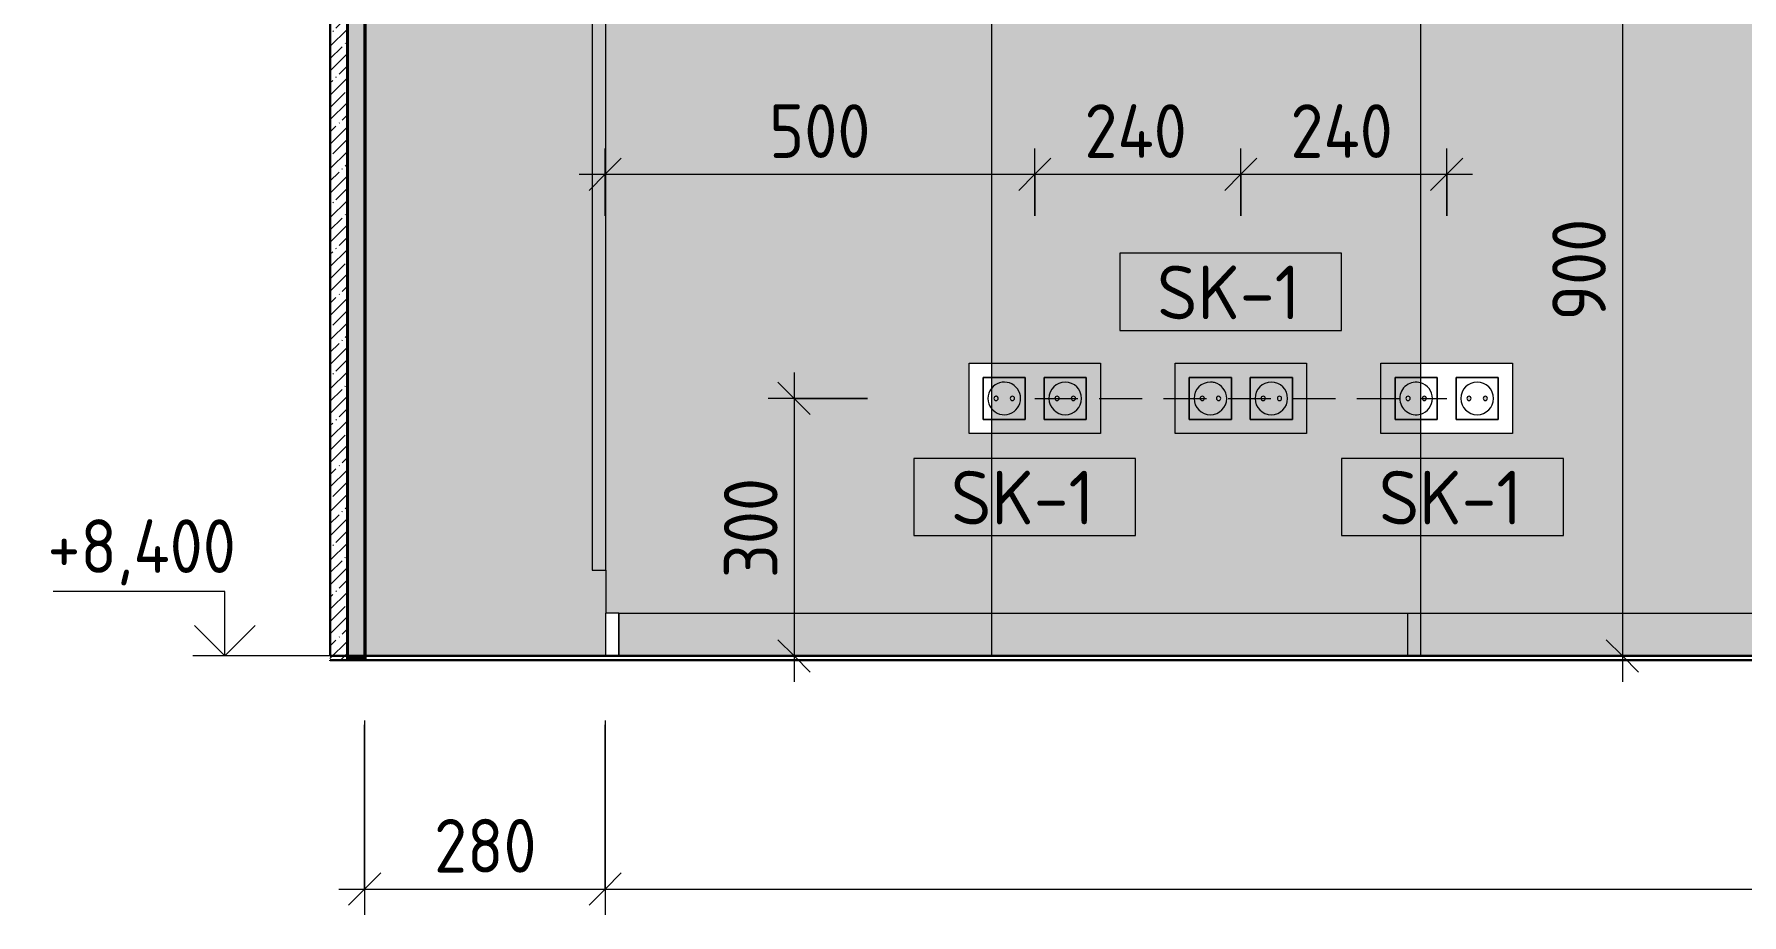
# Model space of a CAD drawing. Header units: millimetres. Extents: x 72431 to 128923, y -1987 to 12500.
# Drawn here: x 120968 to 122956, y 8099 to 9124 of the extents above; entities that cross this region are included whole.
import ezdxf

# ---------------------------------------------------------------- set-up
doc = ezdxf.new("R2010")
doc.units = ezdxf.units.MM
doc.linetypes.add('ADSK_Штрих_ш2 п1', pattern=[75, 50, -25])
for name, color, linetype, lineweight in [('A-ANNO-DIMS', 7, 'Continuous', 9), ('A-ANNO-DIMS-25', 7, 'Continuous', 9), ('A-DETL-2', 7, 'ADSK_Штрих_ш2 п1', 9), ('A-GENM', 7, 'Continuous', 9), ('A-WALL-PATT', 7, 'Continuous', 9), ('E-ELEC-EQPM', 7, 'Continuous', 9), ('E-ELEC-FIXT-IDEN', 7, 'Continuous', 9), ('G-ANNO-DIMS', 7, 'Continuous', 9), ('G-ANNO-DIMS-1', 7, 'Continuous', 20), ('I-WALL', 7, 'Continuous', 9), ('S-COLS', 7, 'Continuous', 9), ('Знаки', 7, 'Continuous', 9), ('Знаки-1', 7, 'Continuous', 18), ('Электрические приборы', 7, 'Continuous', 9)]:
    doc.layers.add(name, color=color, linetype=linetype, lineweight=lineweight)
for name, color, linetype, lineweight, true_color in [('A-FLOR-1', 7, 'Continuous', 9, 0x787878), ('A-FLOR-FNSH-1', 7, 'Continuous', 30, 0x3c3c3c), ('A-WALL-4', 7, 'Continuous', 40, 0x3c3c3c), ('A-WALL-5', 7, 'Continuous', 30, 0x3c3c3c), ('A-WALL-FNSH-3', 7, 'Continuous', 30, 0x3c3c3c), ('I-FURN-10', 7, 'Continuous', 9, 0x9e9e9e), ('I-FURN-15', 7, 'Continuous', 9, 0xb8b8b8), ('I-FURN-7', 7, 'Continuous', 9, 0xacacac), ('I-FURN-9', 7, 'Continuous', 9, 0xc0c0c0), ('I-WALL-1', 7, 'Continuous', 9, 0x787878), ('Розетки', 7, 'Continuous', 9, 0xff1e23)]:
    doc.layers.add(name, color=color, linetype=linetype, lineweight=lineweight, true_color=true_color)
doc.layers.add('I-FURN-6', color=7, linetype='Continuous', lineweight=9, true_color=0xfbfbfb, transparency=0.7)
doc.layers.add('I-FURN-8', color=7, linetype='Continuous', lineweight=9, true_color=0x7f7f7f, transparency=0.7)
doc.styles.add('GOST Common_7', font='GOST_Common.ttf', dxfattribs={"height": 62.5})
doc.styles.add('ISOCPEUR_2', font='isocpeur.ttf', dxfattribs={"width": 0.9, "height": 62.5})
doc.dimstyles.new('ISO-2_5_0_9К_БОЛЬШОЙ_1', dxfattribs={"dimscale": 304.8, "dimtxt": 62.248823, "dimasz": 0.123031, "dimexe": 0.098425, "dimexo": 0.246063, "dimgap": 0, "dimtad": 1, "dimdec": 0, "dimrnd": 10, "dimzin": 0, "dimdsep": 46, "dimtxsty": 'ISOCPEUR_2', "dimblk1": 'OBLIQUE', "dimblk2": 'OBLIQUE', "dimsah": 1, "dimcen": 0.09, "dimdle": 0.098425, "dimazin": 0, "dimtfac": 1, "dimtdec": 4, "dimtix": 1, "dimtmove": 0, "dimatfit": 3, "dimfxl": 1, "dimtvp": 1, "dimtolj": 1, "dimtzin": 0, "dimarcsym": 2})

# ---------------------------------------------------------------- blocks, each defined once
blk = doc.blocks.new('BSC_Колонна _Прямоугольная - 500х500-23286270-Развертка 3_08-4')
at = {"layer": 'S-COLS'}
blk.add_hatch(color=256, dxfattribs=at).paths.add_polyline_path([(3770, 8395), (3791, 8395), (3791, 8400), (3770, 8400)])
blk = doc.blocks.new('Шкаф параметрический - 1_5а-25565868-Развертка 3_08-4')
at = {"layer": 'I-FURN-8'}
h = blk.add_hatch(color=256, dxfattribs=at)
h.paths.add_polyline_path([(4520, 8450), (5020, 8450), (5020, 8659), (4973.6, 8659), (4973.6, 8741), (5020, 8741), (5020, 9150), (4651.2, 9150), (4651.2, 9820), (4520, 9820), (4520, 9341), (4592, 9341), (4592, 9259), (4520, 9259), (4520, 8741), (4646.9, 8741), (4646.9, 8659), (4520, 8659), (4520, 8455.1)])
h.paths.add_polyline_path([(4750.4, 8659), (4733.9, 8659), (4733.9, 8741), (4886.9, 8741), (4886.9, 8659), (4759.1, 8659)])
h.paths.add_polyline_path([(4855.4, 8697.5), (4856.7, 8697.8), (4857.6, 8698.7), (4857.9, 8700), (4857.6, 8701.2), (4856.7, 8702.2), (4855.4, 8702.5), (4854.2, 8702.2), (4853.3, 8701.2), (4852.9, 8700), (4853.3, 8698.7), (4854.2, 8697.8), (4854.8, 8697.6)])
h.paths.add_polyline_path([(4544.4, 8697.5), (4545.7, 8697.8), (4546.6, 8698.7), (4546.9, 8700), (4546.6, 8701.2), (4545.7, 8702.2), (4544.4, 8702.5), (4543.2, 8702.2), (4542.3, 8701.2), (4541.9, 8700), (4542.3, 8698.7), (4543.2, 8697.8), (4543.8, 8697.6)])
h.paths.add_polyline_path([(4615.4, 8697.5), (4616.7, 8697.8), (4617.6, 8698.7), (4617.9, 8700), (4617.6, 8701.2), (4616.7, 8702.2), (4615.4, 8702.5), (4614.2, 8702.2), (4613.3, 8701.2), (4612.9, 8700), (4613.3, 8698.7), (4614.2, 8697.8), (4614.8, 8697.6)])
h.paths.add_polyline_path([(4784.4, 8697.5), (4785.7, 8697.8), (4786.6, 8698.7), (4786.9, 8700), (4786.6, 8701.2), (4785.7, 8702.2), (4784.4, 8702.5), (4783.2, 8702.2), (4782.3, 8701.2), (4781.9, 8700), (4782.3, 8698.7), (4783.2, 8697.8), (4783.8, 8697.6)])
h.paths.add_polyline_path([(4525.4, 8697.5), (4526.7, 8697.8), (4527.6, 8698.7), (4527.9, 8700), (4527.6, 8701.2), (4526.7, 8702.2), (4525.4, 8702.5), (4524.2, 8702.2), (4523.3, 8701.2), (4522.9, 8700), (4523.3, 8698.7), (4524.2, 8697.8), (4524.8, 8697.6)])
h.paths.add_polyline_path([(4765.4, 8697.5), (4766.7, 8697.8), (4767.6, 8698.7), (4767.9, 8700), (4767.6, 8701.2), (4766.7, 8702.2), (4765.4, 8702.5), (4764.2, 8702.2), (4763.3, 8701.2), (4762.9, 8700), (4763.3, 8698.7), (4764.2, 8697.8), (4764.8, 8697.6)])
h.paths.add_polyline_path([(5005.1, 8697.5), (5006.4, 8697.8), (5007.3, 8698.7), (5007.6, 8700), (5007.3, 8701.2), (5006.4, 8702.2), (5005.1, 8702.5), (5003.9, 8702.2), (5003, 8701.2), (5002.6, 8700), (5003, 8698.7), (5003.9, 8697.8), (5004.5, 8697.6)])
h.paths.add_polyline_path([(4836.4, 8697.5), (4837.7, 8697.8), (4838.6, 8698.7), (4838.9, 8700), (4838.6, 8701.2), (4837.7, 8702.2), (4836.4, 8702.5), (4835.2, 8702.2), (4834.3, 8701.2), (4833.9, 8700), (4834.3, 8698.7), (4835.2, 8697.8), (4835.8, 8697.6)])
h.paths.add_polyline_path([(4596.4, 8697.5), (4597.7, 8697.8), (4598.6, 8698.7), (4598.9, 8700), (4598.6, 8701.2), (4597.7, 8702.2), (4596.4, 8702.5), (4595.2, 8702.2), (4594.3, 8701.2), (4593.9, 8700), (4594.3, 8698.7), (4595.2, 8697.8), (4595.8, 8697.6)])
h.paths.add_polyline_path([(4579, 9260), (4591, 9260), (4591, 9340), (4520, 9340), (4520, 9338), (4589, 9338), (4589, 9262), (4520, 9262), (4520, 9260), (4523, 9260)])
h.paths.add_polyline_path([(4579, 9272), (4579, 9328), (4523, 9328), (4523, 9272)])
h.paths.add_polyline_path([(4551.3, 9273), (4524, 9273), (4524, 9327), (4578, 9327), (4578, 9273)])
h = blk.add_hatch(color=256, dxfattribs=at)
h.paths.add_polyline_path([(4520, 8400), (5005, 8400), (5005, 8450), (4520, 8450), (4520, 8409.7)])
h.paths.add_polyline_path([(4589, 9259), (4592, 9259), (4592, 9341), (4520, 9340.9), (4520, 9340), (4591, 9340), (4591, 9260), (4520, 9260), (4520, 9259), (4581, 9259)])
h.paths.add_polyline_path([(4520, 9262), (4589, 9262), (4589, 9338), (4520, 9338), (4520, 9263.1)])
h.paths.add_polyline_path([(4579, 9272), (4523, 9272), (4523, 9328), (4579, 9328), (4579, 9272.6)])
h.paths.add_polyline_path([(4578, 9273), (4578, 9327), (4524, 9327), (4524, 9273), (4551.3, 9273)])
h = blk.add_hatch(color=256, dxfattribs=at)
h.paths.add_polyline_path([(4581, 8659), (4646.9, 8659), (4646.9, 8741), (4520, 8741), (4520, 8659), (4521.6, 8659)])
h.paths.add_polyline_path([(4886.9, 8659), (4886.9, 8741), (4733.9, 8741), (4733.9, 8659), (4877.9, 8659)])
h.paths.add_polyline_path([(4973.6, 8659), (5020, 8659), (5020, 8741), (4973.6, 8741), (4973.6, 8667)])
h.paths.add_polyline_path([(4615.4, 8697.5), (4614.2, 8697.8), (4613.3, 8698.7), (4612.9, 8700), (4613.3, 8701.2), (4614.2, 8702.2), (4615.4, 8702.5), (4616.7, 8702.2), (4617.6, 8701.2), (4617.9, 8700), (4617.6, 8698.7), (4616.7, 8697.8), (4616.1, 8697.6)])
h.paths.add_polyline_path([(4544.4, 8697.5), (4543.2, 8697.8), (4542.3, 8698.7), (4541.9, 8700), (4542.3, 8701.2), (4543.2, 8702.2), (4544.4, 8702.5), (4545.7, 8702.2), (4546.6, 8701.2), (4546.9, 8700), (4546.6, 8698.7), (4545.7, 8697.8), (4545.1, 8697.6)])
h.paths.add_polyline_path([(4855.4, 8697.5), (4854.2, 8697.8), (4853.3, 8698.7), (4852.9, 8700), (4853.3, 8701.2), (4854.2, 8702.2), (4855.4, 8702.5), (4856.7, 8702.2), (4857.6, 8701.2), (4857.9, 8700), (4857.6, 8698.7), (4856.7, 8697.8), (4856.1, 8697.6)])
h.paths.add_polyline_path([(4784.4, 8697.5), (4783.2, 8697.8), (4782.3, 8698.7), (4781.9, 8700), (4782.3, 8701.2), (4783.2, 8702.2), (4784.4, 8702.5), (4785.7, 8702.2), (4786.6, 8701.2), (4786.9, 8700), (4786.6, 8698.7), (4785.7, 8697.8), (4785.1, 8697.6)])
h.paths.add_polyline_path([(4596.4, 8697.5), (4595.2, 8697.8), (4594.3, 8698.7), (4593.9, 8700), (4594.3, 8701.2), (4595.2, 8702.2), (4596.4, 8702.5), (4597.7, 8702.2), (4598.6, 8701.2), (4598.9, 8700), (4598.6, 8698.7), (4597.7, 8697.8), (4597.1, 8697.6)])
h.paths.add_polyline_path([(5005.1, 8697.5), (5003.9, 8697.8), (5003, 8698.7), (5002.6, 8700), (5003, 8701.2), (5003.9, 8702.2), (5005.1, 8702.5), (5006.4, 8702.2), (5007.3, 8701.2), (5007.6, 8700), (5007.3, 8698.7), (5006.4, 8697.8), (5005.8, 8697.6)])
h.paths.add_polyline_path([(4525.4, 8697.5), (4524.2, 8697.8), (4523.3, 8698.7), (4522.9, 8700), (4523.3, 8701.2), (4524.2, 8702.2), (4525.4, 8702.5), (4526.7, 8702.2), (4527.6, 8701.2), (4527.9, 8700), (4527.6, 8698.7), (4526.7, 8697.8), (4526.1, 8697.6)])
h.paths.add_polyline_path([(4836.4, 8697.5), (4835.2, 8697.8), (4834.3, 8698.7), (4833.9, 8700), (4834.3, 8701.2), (4835.2, 8702.2), (4836.4, 8702.5), (4837.7, 8702.2), (4838.6, 8701.2), (4838.9, 8700), (4838.6, 8698.7), (4837.7, 8697.8), (4837.1, 8697.6)])
h.paths.add_polyline_path([(4765.4, 8697.5), (4764.2, 8697.8), (4763.3, 8698.7), (4762.9, 8700), (4763.3, 8701.2), (4764.2, 8702.2), (4765.4, 8702.5), (4766.7, 8702.2), (4767.6, 8701.2), (4767.9, 8700), (4767.6, 8698.7), (4766.7, 8697.8), (4766.1, 8697.6)])
at = {"layer": 'I-FURN-15'}
blk.add_line((4965.8, 9820), (4915.5, 9820), dxfattribs=at)
at = {"layer": 'I-FURN-7'}
for p, q in [((4915.5, 9820), (4520, 9820)), ((5020, 9820), (4574.2, 9820))]:
    blk.add_line(p, q, dxfattribs=at)
at = {"layer": 'I-FURN-9'}
for p, q in [((4520, 9820), (5020, 9820)), ((4520, 9820), (4520, 8400)), ((5020, 8400), (5020, 9820))]:
    blk.add_line(p, q, dxfattribs=at)
blk = doc.blocks.new('Плинтус - Плинтус темный _ст_школа_-32864260-Развертка 3_08-4')
at = {"layer": 'A-GENM'}
h = blk.add_hatch(color=256, dxfattribs=at)
h.paths.add_polyline_path([(4086, 8400), (4520, 8400), (4520, 8450), (4086, 8450)])
h.paths.add_polyline_path([(9179, 8400), (9194, 8400), (9194, 8450), (9055, 8450), (9055, 8400)])
for p, q in [((4086, 8450), (4520, 8450)), ((4086, 8450), (4086, 8400)), ((4520, 8450), (5005, 8450)), ((5005, 8450), (5020, 8450)), ((5020, 8450), (9055, 8450)), ((4520, 8400), (4491.9, 8400)), ((4996.6, 8400), (4520, 8400)), ((5005, 8400), (4996.6, 8400)), ((5020, 8400), (5005, 8400)), ((9055, 8400), (5020, 8400))]:
    blk.add_line(p, q, dxfattribs=at)
blk = doc.blocks.new('Роз - p220-25282436-Развертка 3_08-4')
at = {"layer": 'Розетки'}
for p, q in [((4510.4, 8724.5), (4520, 8724.5)), ((4510.4, 8675.5), (4510.4, 8724.5)), ((4520, 8724.5), (4559.4, 8724.5)), ((4559.4, 8724.5), (4559.4, 8675.5)), ((4520, 8675.5), (4510.4, 8675.5)), ((4559.4, 8675.5), (4520, 8675.5))]:
    blk.add_line(p, q, dxfattribs=at)
for centre, radius, start, end in [((4534.9, 8700), 19, 142.392, 180), ((4534.9, 8700), 19, 0, 142.392), ((4534.9, 8700), 19, 180, 217.608), ((4534.9, 8700), 19, 217.608, 0), ((4525.4, 8700), 2.5, 150, 180), ((4525.4, 8700), 2.5, 180, 0), ((4525.4, 8700), 2.5, 120, 150), ((4525.4, 8700), 2.5, 105, 120), ((4525.4, 8700), 2.5, 90, 105), ((4525.4, 8700), 2.5, 75, 90), ((4525.4, 8700), 2.5, 60, 75), ((4525.4, 8700), 2.5, 45, 60), ((4525.4, 8700), 2.5, 30, 45), ((4525.4, 8700), 2.5, 15, 30), ((4525.4, 8700), 2.5, 0, 15), ((4544.4, 8700), 2.5, 0, 180), ((4544.4, 8700), 2.5, 180, 0)]:
    blk.add_arc(centre, radius, start, end, dxfattribs=at)
blk = doc.blocks.new('Роз - p220-V24-Развертка 3_08-4')
at = {"layer": 'Розетки'}
for p, q in [((4581.4, 8724.5), (4630.4, 8724.5)), ((4581.4, 8675.5), (4581.4, 8724.5)), ((4630.4, 8724.5), (4630.4, 8675.5)), ((4630.4, 8675.5), (4581.4, 8675.5))]:
    blk.add_line(p, q, dxfattribs=at)
for centre, radius, start, end in [((4605.9, 8700), 19, 0, 180), ((4605.9, 8700), 19, 180, 360), ((4596.4, 8700), 2.5, 0, 180), ((4596.4, 8700), 2.5, 180, 0), ((4615.4, 8700), 2.5, 0, 180), ((4615.4, 8700), 2.5, 180, 0)]:
    blk.add_arc(centre, radius, start, end, dxfattribs=at)
blk = doc.blocks.new('Рамки - Рамка х2-25282439-Развертка 3_08-4')
at = {"layer": 'E-ELEC-EQPM'}
for p, q in [((4493.9, 8741), (4520, 8741)), ((4493.9, 8659), (4493.9, 8741)), ((4520, 8741), (4646.9, 8741)), ((4646.9, 8741), (4646.9, 8659)), ((4510.4, 8724.5), (4510.4, 8675.5)), ((4520, 8724.5), (4510.4, 8724.5)), ((4559.4, 8724.5), (4520, 8724.5)), ((4559.4, 8675.5), (4559.4, 8724.5)), ((4581.4, 8724.5), (4581.4, 8675.5)), ((4630.4, 8724.5), (4581.4, 8724.5)), ((4630.4, 8675.5), (4630.4, 8724.5)), ((4510.4, 8675.5), (4520, 8675.5)), ((4520, 8675.5), (4559.4, 8675.5)), ((4581.4, 8675.5), (4630.4, 8675.5)), ((4520, 8659), (4493.9, 8659)), ((4646.9, 8659), (4520, 8659))]:
    blk.add_line(p, q, dxfattribs=at)
blk = doc.blocks.new('Роз - p220-V25-Развертка 3_08-4')
at = {"layer": 'Розетки'}
for p, q in [((4750.4, 8724.5), (4799.4, 8724.5)), ((4750.4, 8675.5), (4750.4, 8724.5)), ((4799.4, 8724.5), (4799.4, 8675.5)), ((4799.4, 8675.5), (4750.4, 8675.5))]:
    blk.add_line(p, q, dxfattribs=at)
for centre, radius, start, end in [((4774.9, 8700), 19, 90, 180), ((4774.9, 8700), 19, 75, 90), ((4774.9, 8700), 19, 0, 75), ((4774.9, 8700), 19, 180, 360), ((4765.4, 8700), 2.5, 0, 180), ((4765.4, 8700), 2.5, 180, 0), ((4784.4, 8700), 2.5, 75, 180), ((4784.4, 8700), 2.5, 180, 0), ((4784.4, 8700), 2.5, 60, 75), ((4784.4, 8700), 2.5, 0, 60)]:
    blk.add_arc(centre, radius, start, end, dxfattribs=at)
blk = doc.blocks.new('Рамки - Рамка х2-V26-Развертка 3_08-4')
at = {"layer": 'E-ELEC-EQPM'}
for p, q in [((4733.9, 8741), (4886.9, 8741)), ((4733.9, 8659), (4733.9, 8741)), ((4886.9, 8741), (4886.9, 8659)), ((4750.4, 8724.5), (4750.4, 8675.5)), ((4799.4, 8724.5), (4750.4, 8724.5)), ((4799.4, 8675.5), (4799.4, 8724.5)), ((4821.4, 8724.5), (4821.4, 8675.5)), ((4870.4, 8724.5), (4821.4, 8724.5)), ((4870.4, 8675.5), (4870.4, 8724.5)), ((4750.4, 8675.5), (4799.4, 8675.5)), ((4821.4, 8675.5), (4870.4, 8675.5)), ((4886.9, 8659), (4733.9, 8659))]:
    blk.add_line(p, q, dxfattribs=at)
blk = doc.blocks.new('Роз - p220-V27-Развертка 3_08-4')
at = {"layer": 'Розетки'}
for p, q in [((4990.1, 8724.5), (5020, 8724.5)), ((4990.1, 8675.5), (4990.1, 8724.5)), ((5020, 8724.5), (5039.1, 8724.5)), ((5039.1, 8724.5), (5039.1, 8675.5)), ((5020, 8675.5), (4990.1, 8675.5)), ((5039.1, 8675.5), (5020, 8675.5))]:
    blk.add_line(p, q, dxfattribs=at)
for centre, radius, start, end in [((5014.6, 8700), 19, 73.5097, 180), ((5014.6, 8700), 19, 0, 73.5097), ((5014.6, 8700), 19, 180, 286.4903), ((5005.1, 8700), 2.5, 0, 180), ((5005.1, 8700), 2.5, 180, 0), ((5014.6, 8700), 19, 286.4903, 0), ((5024.1, 8700), 2.5, 0, 180), ((5024.1, 8700), 2.5, 180, 0)]:
    blk.add_arc(centre, radius, start, end, dxfattribs=at)
blk = doc.blocks.new('Роз - p220-V28-Развертка 3_08-4')
at = {"layer": 'Розетки'}
for p, q in [((5061.1, 8724.5), (5110.1, 8724.5)), ((5061.1, 8675.5), (5061.1, 8724.5)), ((5110.1, 8724.5), (5110.1, 8675.5)), ((5110.1, 8675.5), (5061.1, 8675.5))]:
    blk.add_line(p, q, dxfattribs=at)
for centre, radius, start, end in [((5085.6, 8700), 19, 0, 180), ((5085.6, 8700), 19, 180, 0), ((5076.1, 8700), 2.5, 0, 180), ((5076.1, 8700), 2.5, 180, 0), ((5095.1, 8700), 2.5, 0, 180), ((5095.1, 8700), 2.5, 180, 0)]:
    blk.add_arc(centre, radius, start, end, dxfattribs=at)
blk = doc.blocks.new('Рамки - Рамка х2-V29-Развертка 3_08-4')
at = {"layer": 'E-ELEC-EQPM'}
for p, q in [((4973.6, 8741), (5020, 8741)), ((4973.6, 8659), (4973.6, 8741)), ((5020, 8741), (5126.6, 8741)), ((5126.6, 8741), (5126.6, 8659)), ((4990.1, 8724.5), (4990.1, 8675.5)), ((5020, 8724.5), (4990.1, 8724.5)), ((5039.1, 8724.5), (5020, 8724.5)), ((5039.1, 8675.5), (5039.1, 8724.5)), ((5061.1, 8724.5), (5061.1, 8675.5)), ((5110.1, 8724.5), (5061.1, 8724.5)), ((5110.1, 8675.5), (5110.1, 8724.5)), ((4990.1, 8675.5), (5020, 8675.5)), ((5020, 8675.5), (5039.1, 8675.5)), ((5061.1, 8675.5), (5110.1, 8675.5)), ((5020, 8659), (4973.6, 8659)), ((5126.6, 8659), (5020, 8659))]:
    blk.add_line(p, q, dxfattribs=at)
blk = doc.blocks.new('Плинтус - Плинтус темный _ст_школа_-32862419-Развертка 3_08-4')
at = {"layer": 'A-GENM'}
for p, q in [((4070.9, 8400), (4070.9, 8450)), ((4085.9, 8450), (4070.9, 8450)), ((4085.9, 8400), (4085.9, 8450))]:
    blk.add_line(p, q, dxfattribs=at)
blk = doc.blocks.new('Зашивка без перфорации М3 - М3_5-30986737-Развертка 3_08-4')
at = {"layer": 'Знаки'}
for points in [[(4071, 9204), (4071, 9220), (3790, 9220), (3790, 9204), (4070, 9204)], [(4055, 8500), (4071, 8500), (4071, 9170), (4055, 9170), (4055, 8515.7)]]:
    blk.add_hatch(color=256, dxfattribs=at).paths.add_polyline_path(points)
at = {"layer": 'Знаки-1'}
for p, q in [((4071, 9220), (3749.6, 9220)), ((4071, 9204), (4071, 9220)), ((3749.6, 9204), (4071, 9204)), ((4071, 9170), (4055, 9170)), ((4055, 9170), (4055, 8500)), ((4071, 8500), (4071, 9170)), ((4055, 8500), (4071, 8500))]:
    blk.add_line(p, q, dxfattribs=at)
blk = doc.blocks.new('Высотные отметки - Стрелка_Верх-17668718-Развертка 3_08-4')
at = {"layer": 'G-ANNO-DIMS'}
for p, q in [((3635.1, 11875), (3435.1, 11875)), ((3635.1, 11800), (3635.1, 11875)), ((3673, 11800), (3598, 11800))]:
    blk.add_line(p, q, dxfattribs=at)
at = {"layer": 'G-ANNO-DIMS-1'}
for q in [(3599.7, 11835.4), (3670.4, 11835.4)]:
    blk.add_line((3635.1, 11800), q, dxfattribs=at)
blk = doc.blocks.new('DIMBLOCK46-Развертка 3_08-4')
at = {"layer": 'A-ANNO-DIMS-25'}
for p, q in [((121352.5, 8325), (121352.5, 8098.5)), ((121352.5, 8128.5), (121352.5, 8320)), ((121632.5, 8325), (121632.5, 8098.5)), ((121632.5, 8128.5), (121632.5, 8320)), ((121322.5, 8128.5), (121632.5, 8128.5))]:
    blk.add_line(p, q, dxfattribs=at)
at = {"layer": 'A-ANNO-DIMS-25', "lineweight": 20}
for p, q in [((121352.5, 8128.5), (121371.3, 8147.3)), ((121632.5, 8128.5), (121651.3, 8147.3)), ((121352.5, 8128.5), (121333.8, 8109.8)), ((121632.5, 8128.5), (121613.8, 8109.8))]:
    blk.add_line(p, q, dxfattribs=at)
at = {"layer": 'A-ANNO-DIMS-25', "color": 0, "insert": (121433.3, 8210.2), "char_height": 62.5, "width": 142.215, "attachment_point": 1, "line_spacing_factor": 1.149209, "style": 'ISOCPEUR_2'}
blk.add_mtext('280', dxfattribs=at)
blk = doc.blocks.new('_Oblique')
at = {"color": 0, "linetype": 'ByBlock', "lineweight": -2}
blk.add_line((-0.5, -0.5), (0.5, 0.5), dxfattribs=at)
blk = doc.blocks.new('DIMBLOCK47-Развертка 3_08-4')
at = {"layer": 'A-ANNO-DIMS-25'}
for p, q in [((121632.5, 8325), (121632.5, 8098.5)), ((121632.5, 8128.5), (121632.5, 8320)), ((126741.5, 8325), (126741.5, 8098.5)), ((126741.5, 8128.5), (126741.5, 8320)), ((121632.5, 8128.5), (126741.5, 8128.5))]:
    blk.add_line(p, q, dxfattribs=at)
at = {"layer": 'A-ANNO-DIMS-25', "lineweight": 20}
for p, q in [((121632.5, 8128.5), (121651.3, 8147.3)), ((126741.5, 8128.5), (126760.3, 8147.3)), ((121632.5, 8128.5), (121613.8, 8109.8)), ((126741.5, 8128.5), (126722.8, 8109.8))]:
    blk.add_line(p, q, dxfattribs=at)
at = {"layer": 'A-ANNO-DIMS-25', "color": 0, "insert": (124118.8, 8210.2), "char_height": 62.5, "width": 163.762, "attachment_point": 1, "line_spacing_factor": 1.149209, "style": 'ISOCPEUR_2'}
blk.add_mtext('5110', dxfattribs=at)
blk = doc.blocks.new('М_силовых электроприборов_РАЗВЕРТКИ - Типоразмер_примечание-27444908-Развертка 3_08-4')
at = {"layer": 'E-ELEC-FIXT-IDEN'}
for p, q in [((6146, 10645.6), (5887.7, 10645.6)), ((5887.7, 10645.6), (5887.7, 10555.6)), ((6146, 10555.6), (6146, 10645.6)), ((5887.7, 10555.6), (6146, 10555.6))]:
    blk.add_line(p, q, dxfattribs=at)
blk = doc.blocks.new('DIMBLOCK55-Развертка 3_08-4')
at = {"layer": 'A-ANNO-DIMS-25', "lineweight": 20}
for p, q in [((121852.6, 8700), (121833.8, 8718.8)), ((121852.6, 8700), (121871.3, 8681.2)), ((121852.6, 8400), (121833.8, 8418.7)), ((121852.6, 8400), (121871.3, 8381.2))]:
    blk.add_line(p, q, dxfattribs=at)
at = {"layer": 'A-ANNO-DIMS-25'}
for p, q in [((121852.6, 8730), (121852.6, 8370)), ((121938, 8700), (121822.6, 8700)), ((121852.6, 8700), (121938, 8700)), ((121804.1, 8400), (121882.6, 8400)), ((121852.6, 8400), (121804.1, 8400))]:
    blk.add_line(p, q, dxfattribs=at)
at = {"layer": 'A-ANNO-DIMS-25', "color": 0, "insert": (121770.9, 8490.7), "char_height": 62.5, "width": 142.215, "attachment_point": 1, "rotation": 90, "line_spacing_factor": 1.149209, "style": 'ISOCPEUR_2'}
blk.add_mtext('300', dxfattribs=at)
blk = doc.blocks.new('DIMBLOCK56-Развертка 3_08-4')
at = {"layer": 'A-ANNO-DIMS-25'}
for p, q in [((121632.5, 8912.5), (121632.5, 8991)), ((122133, 8912.5), (122133, 8991)), ((121602.5, 8961), (122133, 8961)), ((121632.5, 8961), (121632.5, 8912.5)), ((122133, 8961), (122133, 8912.5))]:
    blk.add_line(p, q, dxfattribs=at)
at = {"layer": 'A-ANNO-DIMS-25', "lineweight": 20}
for p, q in [((121632.5, 8961), (121651.3, 8979.7)), ((122133, 8961), (122151.7, 8979.7)), ((121632.5, 8961), (121613.8, 8942.2)), ((122133, 8961), (122114.2, 8942.2))]:
    blk.add_line(p, q, dxfattribs=at)
at = {"layer": 'A-ANNO-DIMS-25', "color": 0, "insert": (121823.5, 9042.6), "char_height": 62.5, "width": 142.215, "attachment_point": 1, "line_spacing_factor": 1.149209, "style": 'ISOCPEUR_2'}
blk.add_mtext('500', dxfattribs=at)
blk = doc.blocks.new('DIMBLOCK57-Развертка 3_08-4')
at = {"layer": 'A-ANNO-DIMS-25'}
for p, q in [((122133, 8912.5), (122133, 8991)), ((122373, 8912.5), (122373, 8991)), ((122133, 8961), (122373, 8961)), ((122133, 8961), (122133, 8912.5)), ((122373, 8961), (122373, 8912.5))]:
    blk.add_line(p, q, dxfattribs=at)
at = {"layer": 'A-ANNO-DIMS-25', "lineweight": 20}
for p, q in [((122133, 8961), (122151.7, 8979.7)), ((122373, 8961), (122391.7, 8979.7)), ((122133, 8961), (122114.2, 8942.2)), ((122373, 8961), (122354.2, 8942.2))]:
    blk.add_line(p, q, dxfattribs=at)
at = {"layer": 'A-ANNO-DIMS-25', "color": 0, "insert": (122190.7, 9042.6), "char_height": 62.5, "width": 149.397, "attachment_point": 1, "line_spacing_factor": 1.149209, "style": 'ISOCPEUR_2'}
blk.add_mtext('240', dxfattribs=at)
blk = doc.blocks.new('DIMBLOCK58-Развертка 3_08-4')
at = {"layer": 'A-ANNO-DIMS-25'}
for p, q in [((122373, 8912.5), (122373, 8991)), ((122612.7, 8912.5), (122612.7, 8991)), ((122373, 8961), (122642.7, 8961)), ((122373, 8961), (122373, 8912.5)), ((122612.7, 8961), (122612.7, 8912.5))]:
    blk.add_line(p, q, dxfattribs=at)
at = {"layer": 'A-ANNO-DIMS-25', "lineweight": 20}
for p, q in [((122373, 8961), (122391.7, 8979.7)), ((122612.7, 8961), (122631.4, 8979.7)), ((122373, 8961), (122354.2, 8942.2)), ((122612.7, 8961), (122593.9, 8942.2))]:
    blk.add_line(p, q, dxfattribs=at)
at = {"layer": 'A-ANNO-DIMS-25', "color": 0, "insert": (122430.6, 9042.6), "char_height": 62.5, "width": 149.397, "attachment_point": 1, "line_spacing_factor": 1.149209, "style": 'ISOCPEUR_2'}
blk.add_mtext('240', dxfattribs=at)
blk = doc.blocks.new('DIMBLOCK60-Развертка 3_08-4')
at = {"layer": 'A-ANNO-DIMS-25'}
for p, q in [((122817.2, 9330), (122817.2, 8370)), ((122268.5, 9300), (122847.2, 9300)), ((122817.2, 9300), (122268.5, 9300)), ((122768.7, 8400), (122847.2, 8400)), ((122817.2, 8400), (122768.7, 8400))]:
    blk.add_line(p, q, dxfattribs=at)
at = {"layer": 'A-ANNO-DIMS-25', "lineweight": 20}
for p, q in [((122817.2, 9300), (122798.4, 9318.8)), ((122817.2, 9300), (122835.9, 9281.2)), ((122817.2, 8400), (122798.4, 8418.7)), ((122817.2, 8400), (122835.9, 8381.2))]:
    blk.add_line(p, q, dxfattribs=at)
at = {"layer": 'A-ANNO-DIMS-25', "color": 0, "insert": (122735.5, 8790.7), "char_height": 62.5, "width": 142.215, "attachment_point": 1, "rotation": 90, "line_spacing_factor": 1.149209, "style": 'ISOCPEUR_2'}
blk.add_mtext('900', dxfattribs=at)

msp = doc.modelspace()

# ---------------------------------------------------------------- hatches: boundary and pattern name
at = {"layer": 'A-FLOR-1'}
h = msp.add_hatch(dxfattribs=at)
h.set_pattern_fill('FP_15', color=256, style=0, pattern_type=2)
h.set_pattern_definition([(45, (117562.532, 0), (-18.85854, 18.85854), [26.67, -4.445, 0.889, -4.445]), (45, (117562.532, 18.847), (-18.85854, 18.85854), []), (50, (117562.532, 0), (31.882273, -2.78904), [3.334, -36.671]), (355, (117562.53, 0), (-6.16744, 33.43476), [2.667, -29.337]), (100.451, (117565.19, -0.232), (25.71478, 30.64491), [2.833, -31.166]), (46.184, (117562.53, 8.89), (47.43861, -7.35742), [5.001, -55.007]), (96.636, (117566.485, 8.277), (41.54552, 43.30015), [4.25, -46.749]), (351.184, (117562.53, 8.89), (41.54594, 43.29915), [4, -44.005]), (21, (117566.977, 6.667), (26.53271, -17.896184), [3.334, -36.671]), (326, (117566.977, 6.667), (10.81533, 32.23273), [2.667, -29.337]), (71.451, (117569.188, 5.176), (37.3476, 14.33587), [2.833, -31.166]), (37.5, (117562.532, 0), (0.540908, 14.797043), [0.8382, -28.143, 0.8382, -28.943, -29.448]), (37.5, (117562.532, 0), (0.540908, 14.797043), [-58.763, 0.8382, -28.61]), (7.5, (117562.532, 0), (11.693745, 17.531323), [0.8382, -16.142, 0.8382, -27.476, -11.224]), (7.5, (117562.532, 0), (11.693745, 17.531323), [-45.295, 0.8382, -10.385]), (327.5, (117552.62, 0), (23.728552, -1.002312), [0.8382, -10.274, 0.8382, -33.833, -46.006]), (327.5, (117552.62, 0), (23.728552, -1.002312), [-45.783, 0.8382, -45.168]), (317.5, (117548.175, 0), (25.922812, 4.44989), [0.8382, -13.608, 0.8382, -22.187, -32.671]), (317.5, (117548.175, 0), (25.922812, 4.44989), [-37.471, 0.8382, -31.833])])
h.paths.add_polyline_path([(128675.5, 8394.5), (128912.5, 8394.5), (128912.5, 8395), (121312.5, 8395), (121312.5, 8394.5), (128556.8, 8394.5)])
at = {"layer": 'A-WALL-PATT'}
h = msp.add_hatch(color=256, dxfattribs=at)
h.paths.add_polyline_path([(121353.5, 8400), (121632.5, 8400), (121632.5, 8500), (121617.5, 8500), (121617.5, 9170), (121632.5, 9170), (121632.5, 9204), (121353.5, 9204), (121353.5, 8424.8)])
h.paths.add_polyline_path([(121612.5, 9220), (121632.5, 9220), (121632.5, 11800), (121353.5, 11800), (121353.5, 9220), (121538, 9220)])
msp.add_hatch(color=256, dxfattribs=at).paths.add_polyline_path([(121632.5, 8400), (121633.4, 8400), (121633.5, 11800), (121632.5, 11800), (121632.5, 9220), (121633.5, 9220), (121633.5, 9204), (121632.5, 9204), (121632.5, 9170), (121633.5, 9170), (121633.4, 8500), (121632.5, 8500)])
h = msp.add_hatch(color=256, dxfattribs=at)
h.paths.add_polyline_path([(121633.5, 8450), (122082.5, 8450), (122082.5, 8659), (122056.5, 8659), (122056.5, 8741), (122082.5, 8741), (122082.5, 9259), (122072.5, 9259), (122072.5, 9341), (122082.5, 9341), (122082.5, 9820), (122213.7, 9820), (122213.7, 10500), (126263.7, 10500), (126263.7, 9150), (122582.5, 9150), (122582.5, 8741), (122689.2, 8741), (122689.2, 8659), (122582.5, 8659), (122582.5, 8450), (126741.5, 8450), (126741.5, 11800), (121633.5, 11800), (121633.5, 8500)])
h.paths.add_polyline_path([(128441.5, 8450), (128441.5, 11800), (128181.5, 11800), (128181.5, 8450), (128438, 8450)])
h.paths.add_polyline_path([(122657.7, 8697.5), (122658.9, 8697.8), (122659.8, 8698.7), (122660.2, 8700), (122659.8, 8701.2), (122658.9, 8702.2), (122657.7, 8702.5), (122656.4, 8702.2), (122655.5, 8701.2), (122655.2, 8700), (122655.5, 8698.7), (122656.4, 8697.8), (122657, 8697.6)])
h.paths.add_polyline_path([(122586.7, 8697.5), (122587.9, 8697.8), (122588.9, 8698.8), (122589.2, 8700), (122588.8, 8701.2), (122587.9, 8702.2), (122586.7, 8702.5), (122585.4, 8702.2), (122584.5, 8701.2), (122584.2, 8700), (122584.5, 8698.7), (122585.4, 8697.8), (122586, 8697.6)])
h.paths.add_polyline_path([(122638.7, 8697.5), (122639.9, 8697.8), (122640.8, 8698.7), (122641.2, 8700), (122640.8, 8701.2), (122639.9, 8702.2), (122638.7, 8702.5), (122637.4, 8702.2), (122636.5, 8701.2), (122636.2, 8700), (122636.5, 8698.7), (122637.4, 8697.8), (122638, 8697.6)])
h.paths.add_polyline_path([(126422.5, 9259), (126421.5, 9259), (126421.5, 9341), (126503.5, 9341), (126503.5, 9259), (126424.5, 9259)])
h.paths.add_polyline_path([(126302.5, 9259), (126301.5, 9259), (126301.5, 9341), (126383.5, 9341), (126383.5, 9259), (126304.5, 9259)])
h.paths.add_polyline_path([(126382.5, 9260), (126382.5, 9340), (126302.5, 9340), (126302.5, 9260), (126380.5, 9260)])
h.paths.add_polyline_path([(126461.5, 9260), (126502.5, 9260), (126502.5, 9340), (126422.5, 9340), (126422.5, 9260), (126435.5, 9260)])
h.paths.add_polyline_path([(122082.5, 9260), (122082.5, 9262), (122075.5, 9262), (122075.5, 9338), (122082.5, 9338), (122082.5, 9340), (122073.5, 9340), (122073.5, 9260), (122075.5, 9260)])
h.paths.add_polyline_path([(126304.5, 9262), (126304.5, 9338), (126380.5, 9338), (126380.5, 9262), (126314.5, 9262)])
h.paths.add_polyline_path([(126500.5, 9262), (126424.5, 9262), (126424.5, 9338), (126500.5, 9338), (126500.5, 9272)])
h.paths.add_polyline_path([(126489.5, 9272), (126490.5, 9272), (126490.5, 9328), (126434.5, 9328), (126434.5, 9272), (126463.5, 9272)])
h.paths.add_polyline_path([(126369.5, 9272), (126370.5, 9272), (126370.5, 9328), (126314.5, 9328), (126314.5, 9272), (126315.5, 9272)])
h.paths.add_polyline_path([(126463.5, 9273), (126435.5, 9273), (126435.5, 9327), (126489.5, 9327), (126489.5, 9273)])
h.paths.add_polyline_path([(126315.5, 9273), (126315.5, 9327), (126369.5, 9327), (126369.5, 9273)])
h.paths.add_polyline_path([(123839.5, 10559), (123823, 10559), (123823, 10641), (123905, 10641), (123905, 10559), (123888.5, 10559)])
h.paths.add_polyline_path([(123854.5, 10597.5), (123855.8, 10597.8), (123856.7, 10598.7), (123857, 10600), (123856.7, 10601.2), (123855.8, 10602.2), (123854.5, 10602.5), (123853.3, 10602.2), (123852.4, 10601.2), (123852, 10600), (123852.4, 10598.7), (123853.3, 10597.8), (123853.9, 10597.6)])
h.paths.add_polyline_path([(123873.5, 10597.5), (123874.8, 10597.8), (123875.7, 10598.7), (123876, 10600), (123875.7, 10601.2), (123874.8, 10602.2), (123873.5, 10602.5), (123872.3, 10602.2), (123871.4, 10601.2), (123871, 10600), (123871.4, 10598.7), (123872.3, 10597.8), (123872.9, 10597.6)])
h.paths.add_polyline_path([(124088.7, 10700), (124088.7, 10900), (124388.7, 10900), (124388.7, 10700), (124162.5, 10700)])
at = {"layer": 'I-FURN-6'}
for points in [[(122582.5, 8400), (122582.5, 8450), (122567.5, 8450), (122567.5, 8400)], [(122582.5, 8400), (126617.5, 8400), (126617.5, 8450), (122582.5, 8450)]]:
    msp.add_hatch(color=256, dxfattribs=at).paths.add_polyline_path(points)
at = {"layer": 'I-WALL-1'}
h = msp.add_hatch(dxfattribs=at)
h.set_pattern_fill('FP_14', color=256, style=0, pattern_type=2)
h.set_pattern_definition([(0, (117562.5316, 0), (30.48, 7.62), [2.515, -20.345, 2.515, -20.345, -121.92]), (0, (117562.5316, 0), (30.48, 7.62), [-45.72, 2.515, -43.205, 2.515, -20.345, -53.34]), (0, (117562.5316, 0), (30.48, 7.62), [-114.3, 2.515, -12.725, 2.515, -35.585]), (120, (117573.9616, 3.81), (-21.8391136, 22.5864543), [2.515, -20.345, 2.515, -20.345, -121.92]), (120, (117573.9616, 3.81), (-21.8391136, 22.5864543), [-45.72, 2.515, -43.205, 2.515, -20.345, -53.34]), (120, (117573.9616, 3.81), (-21.8391136, 22.5864543), [-114.3, 2.515, -12.725, 2.515, -35.585]), (240, (117577.7716, 19.05), (-8.6408864, -30.2064543), [2.515, -20.345, 2.515, -20.345, -121.92]), (240, (117577.7716, 19.05), (-8.6408864, -30.2064543), [-45.72, 2.515, -43.205, 2.515, -20.345, -53.34]), (240, (117577.7716, 19.05), (-8.6408864, -30.2064543), [-114.3, 2.515, -12.725, 2.515, -35.585])])
h.paths.add_polyline_path([(121352.5, 8400), (121352.5, 12270), (121312.5, 12270), (121312.5, 9200), (121332.5, 9200), (121332.5, 8400)])
h = msp.add_hatch(dxfattribs=at)
h.set_pattern_fill('FP_13', color=256, style=0, pattern_type=2)
h.set_pattern_definition([(45, (117562.532, 0), (-14.25598, 14.25598), []), (45, (117576.788, 0), (-14.25598, 14.25598), [25.202, -5.04, 0.8382, -4.202])])
h.paths.add_polyline_path([(121312.5, 8394.5), (121312.5, 8395), (121332.5, 8395), (121332.5, 9200), (121312.1, 9200), (121312.1, 8394.5)])

# ---------------------------------------------------------------- linework, layer by layer
at = {"layer": 'A-DETL-2'}
msp.add_line((122133, 8700), (122612.7, 8700), dxfattribs=at)
at = {"layer": 'A-FLOR-FNSH-1'}
for p, q in [((128913, 8395), (121312.5, 8395)), ((121312.5, 8395), (121312.5, 8394.5)), ((126811.5, 8400), (121353.5, 8400)), ((121353.5, 8400), (121353.5, 8395))]:
    msp.add_line(p, q, dxfattribs=at)
at = {"layer": 'A-WALL-4'}
msp.add_line((121332.5, 8394.5), (121332.5, 9200), dxfattribs=at)
at = {"layer": 'A-WALL-5'}
for p, q in [((121312.5, 12270), (121312.5, 8400)), ((121312.5, 8400), (121352.5, 8400))]:
    msp.add_line(p, q, dxfattribs=at)
at = {"layer": 'A-WALL-FNSH-3'}
for p, q in [((121352.5, 11850), (121352.5, 8400)), ((121353.5, 8400), (121353.5, 11800)), ((121352.5, 8400), (121353.5, 8400))]:
    msp.add_line(p, q, dxfattribs=at)
at = {"layer": 'G-ANNO-DIMS'}
for p, q in [((121254.2, 8400), (121189.7, 8400)), ((121534.7, 8400), (121254.2, 8400))]:
    msp.add_line(p, q, dxfattribs=at)
at = {"layer": 'I-FURN-10'}
msp.add_line((122582.5, 8400), (122567.5, 8400), dxfattribs=at)
at = {"layer": 'I-FURN-7'}
for p, q in [((122567.5, 8450), (122582.5, 8450)), ((122567.5, 8400), (122567.5, 8450)), ((122618.6, 8400), (122582.5, 8400))]:
    msp.add_line(p, q, dxfattribs=at)
at = {"layer": 'I-FURN-9'}
msp.add_line((122582.5, 8450), (126617.5, 8450), dxfattribs=at)
at = {"layer": 'I-WALL'}
msp.add_line((121633.5, 8500), (121633.5, 8450), dxfattribs=at)

# ---------------------------------------------------------------- block references
at = {"layer": 'A-GENM'}
for name in ['Плинтус - Плинтус темный _ст_школа_-32862419-Развертка 3_08-4', 'Плинтус - Плинтус темный _ст_школа_-32864260-Развертка 3_08-4']:
    msp.add_blockref(name, (117562.5, 0), dxfattribs=at)
at = {"layer": 'E-ELEC-EQPM'}
for name in ['Рамки - Рамка х2-25282439-Развертка 3_08-4', 'Рамки - Рамка х2-V26-Развертка 3_08-4', 'Рамки - Рамка х2-V29-Развертка 3_08-4']:
    msp.add_blockref(name, (117562.5, 0), dxfattribs=at)
at = {"layer": 'E-ELEC-FIXT-IDEN'}
for p in [(116344.3, -1776.5), (116104.3, -2015.4), (116602.6, -2015.4)]:
    msp.add_blockref('М_силовых электроприборов_РАЗВЕРТКИ - Типоразмер_примечание-27444908-Развертка 3_08-4', p, dxfattribs=at)
at = {"layer": 'G-ANNO-DIMS'}
msp.add_blockref('Высотные отметки - Стрелка_Верх-17668718-Развертка 3_08-4', (117554.6, -3400), dxfattribs=at)
at = {"layer": 'I-FURN-9'}
msp.add_blockref('Шкаф параметрический - 1_5а-25565868-Развертка 3_08-4', (117562.5, 0), dxfattribs=at)
at = {"layer": 'S-COLS'}
msp.add_blockref('BSC_Колонна _Прямоугольная - 500х500-23286270-Развертка 3_08-4', (117562.5, 0), dxfattribs=at)
at = {"layer": 'Знаки'}
msp.add_blockref('Зашивка без перфорации М3 - М3_5-30986737-Развертка 3_08-4', (117562.5, 0), dxfattribs=at)
at = {"layer": 'Электрические приборы'}
for name, p in [('Роз - p220-25282436-Развертка 3_08-4', (117562.5, 0)), ('Роз - p220-V24-Развертка 3_08-4', (117562.5, 0)), ('Роз - p220-V25-Развертка 3_08-4', (117562.5, 0)), ('Роз - p220-V24-Развертка 3_08-4', (117802.5, 0)), ('Роз - p220-V27-Развертка 3_08-4', (117562.5, 0)), ('Роз - p220-V28-Развертка 3_08-4', (117562.5, 0))]:
    msp.add_blockref(name, p, dxfattribs=at)

# ---------------------------------------------------------------- texts
at = {"layer": 'E-ELEC-FIXT-IDEN', "char_height": 62.5, "width": 212.447, "attachment_point": 1, "style": 'GOST Common_7'}
for insert in [(122275.3, 8854.7), (122035.3, 8615.7), (122533.6, 8615.7)]:
    msp.add_mtext('SK-1', dxfattribs=dict(at, insert=insert))

# ---------------------------------------------------------------- dimensions: what is measured, and where the dimension line sits
at = {"layer": 'A-ANNO-DIMS'}
for base, p1, p2, override, picture, middle in [((122817.2, 8400), (122193.5, 9300), (122843.7, 8400), {"dimpost": '<>', "dimfxl": 1110.272429}, 'DIMBLOCK60-Развертка 3_08-4', (122785.9, 8850)), ((121852.6, 8400), (122013, 8700), (121879.1, 8400), {"dimpost": '<>', "dimfxl": 328.511439}, 'DIMBLOCK55-Развертка 3_08-4', (121821.3, 8550))]:
    dim = msp.add_linear_dim(base=base, p1=p1, p2=p2, angle=90, dimstyle='ISO-2_5_0_9К_БОЛЬШОЙ_1', override=override, dxfattribs=at)
    dim.commit()
    dim.dimension.update_dxf_attribs({"geometry": picture, "text_midpoint": middle})
for base, p1, p2, override, picture, middle in [((122132.9546, 8960.9549), (121632.5316, 8987.4714), (122132.9546, 8987.4714), {"dimpost": '<>', "dimfxl": 500.423026}, 'DIMBLOCK56-Развертка 3_08-4', (121882.7431, 8992.2049)), ((122373, 8961), (122133, 8987.5), (122373, 8987.5), {"dimpost": '<>', "dimfxl": 240}, 'DIMBLOCK57-Развертка 3_08-4', (122253, 8992.2)), ((122612.7, 8961), (122373, 8987.5), (122612.7, 8987.5), {"dimpost": '<>', "dimfxl": 239.704144}, 'DIMBLOCK58-Развертка 3_08-4', (122492.8, 8992.2)), ((121632.5, 8128.5), (121352.5, 8400), (121632.5, 8400), {"dimpost": '<>', "dimfxl": 280}, 'DIMBLOCK46-Развертка 3_08-4', (121492.5, 8159.8)), ((126741.5, 8128.5), (121632.5, 8400), (126741.5, 8400), {"dimpost": '<>', "dimfxl": 5108.999998}, 'DIMBLOCK47-Развертка 3_08-4', (124187, 8159.8))]:
    dim = msp.add_linear_dim(base=base, p1=p1, p2=p2, dimstyle='ISO-2_5_0_9К_БОЛЬШОЙ_1', override=override, dxfattribs=at)
    dim.commit()
    dim.dimension.update_dxf_attribs({"geometry": picture, "text_midpoint": middle})

# ---------------------------------------------------------------- next in the draw order: texts
at = {"layer": 'G-ANNO-DIMS', "insert": (120983.2, 8559.2), "char_height": 62.5, "width": 261.428, "attachment_point": 1, "line_spacing_factor": 1.149209, "style": 'ISOCPEUR_2', "bg_fill": 3, "box_fill_scale": 1.25, "bg_fill_color": 256, "bg_fill_true_color": 13158600, "bg_fill_transparency": 0}
msp.add_mtext('+8,400', dxfattribs=at)

doc.saveas('drawing.dxf')
